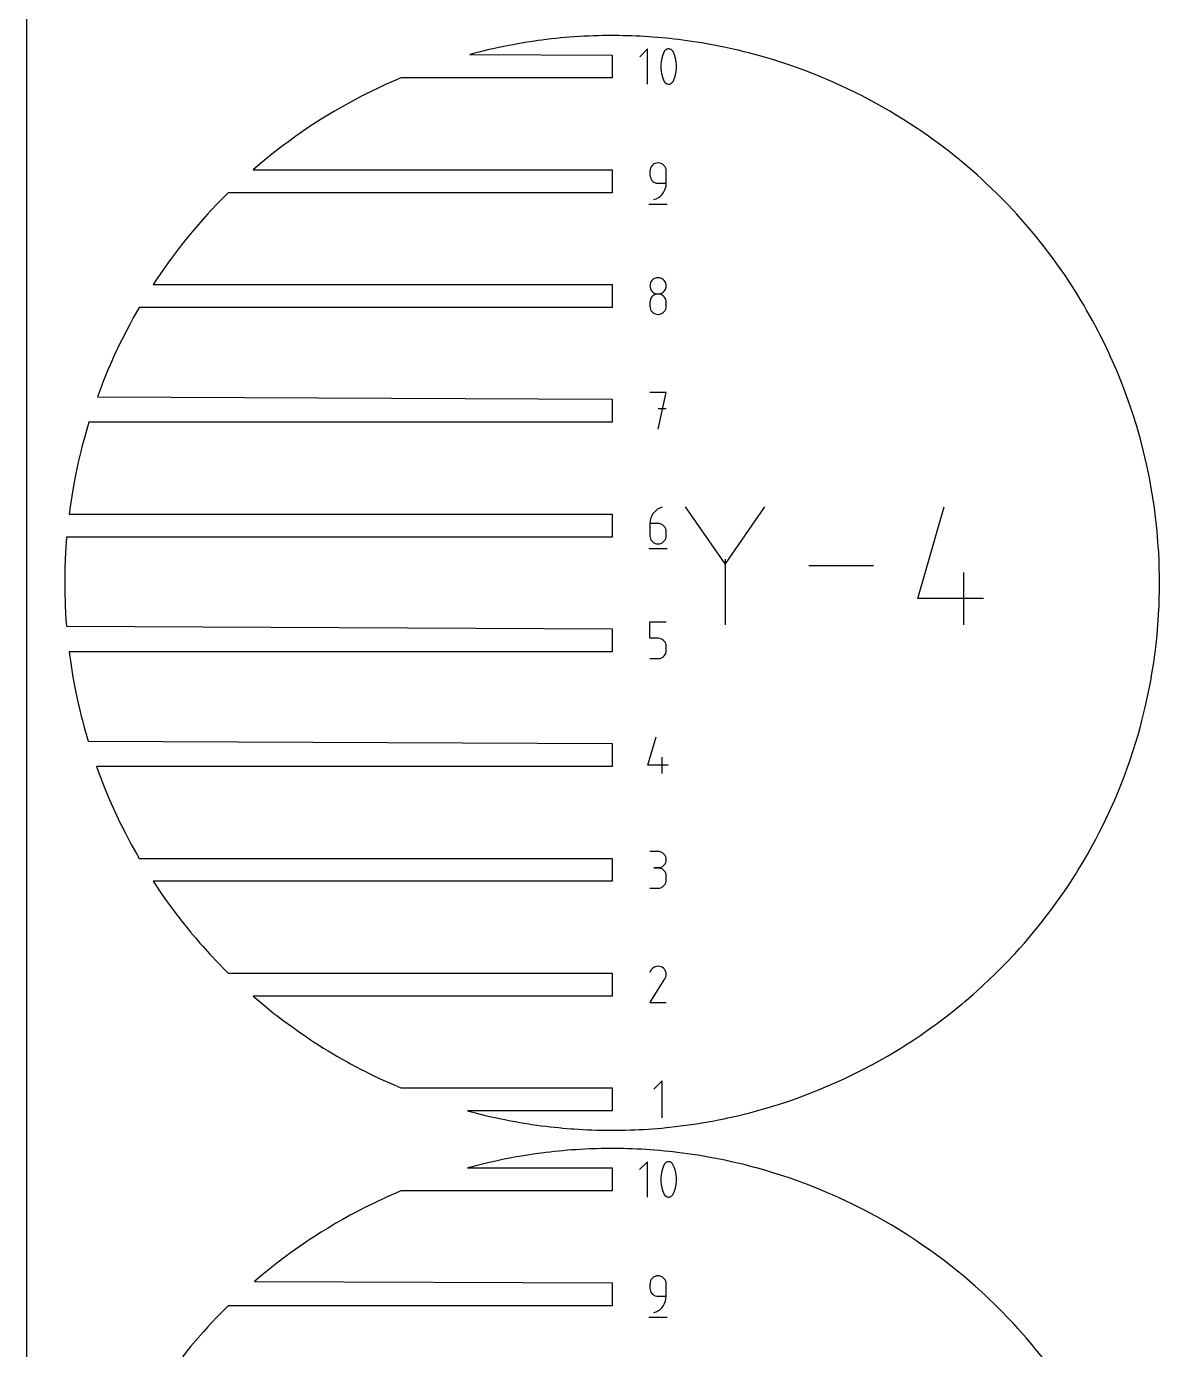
# Model space of a CAD drawing. Extents: x 0 to 1000, y 0 to 1000.
# Drawn here: x 0 to 197.4, y 558.5 to 789.1 of the extents above; entities that cross this region are included whole.
import ezdxf

# ---------------------------------------------------------------- set-up
doc = ezdxf.new("R2010")
doc.units = 0

msp = doc.modelspace()

# ---------------------------------------------------------------- linework, layer by layer
at = {"layer": 'annotation', "color": 1}
for p, q in [((108.22726, 785.213756), (106.858489, 783.844599)), ((108.22726, 779.056796), (108.22726, 785.213756)), ((110.890414, 784.171209), (110.713403, 783.600097)), ((111.12643, 784.726224), (110.890414, 784.171209)), ((111.205909, 784.858393), (111.12643, 784.726224)), ((111.12643, 784.726224), (111.12643, 784.726224)), ((111.30496, 784.971025), (111.205909, 784.858393)), ((111.420305, 785.063029), (111.30496, 784.971025)), ((111.548663, 785.133315), (111.420305, 785.063029)), ((111.686755, 785.180794), (111.548663, 785.133315)), ((111.831301, 785.204375), (111.686755, 785.180794)), ((111.979021, 785.202968), (111.831301, 785.204375)), ((112.126637, 785.175483), (111.979021, 785.202968)), ((112.270869, 785.120831), (112.126637, 785.175483)), ((112.326083, 785.091817), (112.270869, 785.120831)), ((112.270869, 785.120831), (112.270869, 785.120831)), ((112.379066, 785.05849), (112.326083, 785.091817)), ((112.429561, 785.021114), (112.379066, 785.05849)), ((112.477311, 784.979953), (112.429561, 785.021114)), ((112.522057, 784.935272), (112.477311, 784.979953)), ((112.563543, 784.887333), (112.522057, 784.935272)), ((112.60151, 784.8364), (112.563543, 784.887333)), ((112.635703, 784.782738), (112.60151, 784.8364)), ((112.665863, 784.72661), (112.635703, 784.782738)), ((112.903022, 784.170451), (112.665863, 784.72661)), ((112.665863, 784.72661), (112.665863, 784.72661)), ((113.080891, 783.598481), (112.903022, 784.170451)), ((110.595395, 783.017444), (110.536392, 782.427803)), ((110.536392, 782.427803), (110.536392, 781.835727)), ((110.536392, 781.835727), (110.595395, 781.245771)), ((110.713403, 783.600097), (110.595395, 783.017444)), ((113.199471, 783.015256), (113.080891, 783.598481)), ((113.258761, 782.425329), (113.199471, 783.015256)), ((113.199471, 781.243583), (113.258761, 781.833253)), ((113.258761, 781.833253), (113.258761, 782.425329)), ((110.595395, 781.245771), (110.713403, 780.662489)), ((110.713403, 780.662489), (110.890414, 780.090434)), ((110.890414, 780.090434), (111.12643, 779.534161)), ((111.12643, 779.534161), (111.12643, 779.534161)), ((111.12643, 779.534161), (111.15648, 779.478144)), ((111.15648, 779.478144), (111.19042, 779.424749)), ((111.19042, 779.424749), (111.228106, 779.374138)), ((111.228106, 779.374138), (111.269396, 779.326473)), ((112.487326, 779.290881), (112.586376, 779.403048)), ((112.586376, 779.403048), (112.665863, 779.534547)), ((112.665863, 779.534547), (112.903022, 780.089676)), ((112.665863, 779.534547), (112.665863, 779.534547)), ((112.903022, 780.089676), (113.080891, 780.660873)), ((113.080891, 780.660873), (113.199471, 781.243583)), ((111.269396, 779.326473), (111.314147, 779.281916)), ((111.314147, 779.281916), (111.362216, 779.240629)), ((111.362216, 779.240629), (111.41346, 779.202774)), ((111.41346, 779.202774), (111.467735, 779.168513)), ((111.467735, 779.168513), (111.524898, 779.138009)), ((111.524898, 779.138009), (111.524898, 779.138009)), ((111.524898, 779.138009), (111.667994, 779.084516)), ((111.667994, 779.084516), (111.81475, 779.05794)), ((111.81475, 779.05794), (111.96185, 779.057196)), ((111.96185, 779.057196), (112.105975, 779.081203)), ((112.105975, 779.081203), (112.243808, 779.128875)), ((112.243808, 779.128875), (112.372031, 779.199129)), ((112.372031, 779.199129), (112.487326, 779.290881)), ((108.659174, 764.167747), (108.636228, 763.912072)), ((108.636228, 763.912072), (108.636228, 763.200471)), ((108.636228, 763.200471), (108.636228, 763.200471)), ((108.636228, 763.200471), (108.659174, 762.94481)), ((108.72531, 764.408447), (108.659174, 764.167747)), ((108.830588, 764.63014), (108.72531, 764.408447)), ((108.970957, 764.828793), (108.830588, 764.63014)), ((109.142367, 765.000371), (108.970957, 764.828793)), ((109.340769, 765.140842), (109.142367, 765.000371)), ((109.562112, 765.246172), (109.340769, 765.140842)), ((109.802348, 765.312328), (109.562112, 765.246172)), ((110.057425, 765.335276), (109.802348, 765.312328)), ((110.31303, 765.312328), (110.057425, 765.335276)), ((110.057425, 765.335276), (110.057425, 765.335276)), ((110.553546, 765.246172), (110.31303, 765.312328)), ((110.774972, 765.140842), (110.553546, 765.246172)), ((110.973308, 765.000371), (110.774972, 765.140842)), ((111.144553, 764.828793), (110.973308, 765.000371)), ((111.284707, 764.63014), (111.144553, 764.828793)), ((111.38977, 764.408447), (111.284707, 764.63014)), ((111.455742, 764.167747), (111.38977, 764.408447)), ((111.478621, 763.912072), (111.455742, 764.167747)), ((111.478621, 761.777669), (111.478621, 763.912072)), ((111.478621, 763.912072), (111.478621, 763.912072)), ((108.659174, 762.94481), (108.72531, 762.704147)), ((108.72531, 762.704147), (108.830588, 762.482507)), ((108.830588, 762.482507), (108.970957, 762.283918)), ((108.970957, 762.283918), (109.142367, 762.112406)), ((109.142367, 762.112406), (109.340769, 761.971999)), ((109.340769, 761.971999), (109.562112, 761.866722)), ((109.562112, 761.866722), (109.802348, 761.800603)), ((109.802348, 761.800603), (110.057425, 761.777669)), ((110.057425, 761.777669), (111.478621, 761.777669)), ((111.206993, 760.538613), (111.355328, 760.931403)), ((111.355328, 760.931403), (111.447155, 761.34616)), ((111.447155, 761.34616), (111.478621, 761.777669)), ((109.346224, 758.935276), (109.752645, 759.086728)), ((109.346224, 758.935276), (109.346224, 758.935276)), ((109.752645, 759.086728), (110.125688, 759.291443)), ((110.125688, 759.291443), (110.461499, 759.544205)), ((110.461499, 759.544205), (110.756224, 759.839798)), ((110.756224, 759.839798), (111.006007, 760.173006)), ((111.006007, 760.173006), (111.206993, 760.538613)), ((108.458629, 758.135276), (111.658629, 758.135276)), ((108.970297, 744.821654), (108.829971, 744.623503)), ((109.141674, 744.992897), (108.970297, 744.821654)), ((109.340063, 745.133164), (109.141674, 744.992897)), ((109.561423, 745.238389), (109.340063, 745.133164)), ((109.801714, 745.304506), (109.561423, 745.238389)), ((110.056897, 745.327449), (109.801714, 745.304506)), ((110.31208, 745.304506), (110.056897, 745.327449)), ((110.056897, 745.327449), (110.056897, 745.327449)), ((110.552371, 745.238389), (110.31208, 745.304506)), ((110.773731, 745.133164), (110.552371, 745.238389)), ((110.97212, 744.992897), (110.773731, 745.133164)), ((111.143497, 744.821654), (110.97212, 744.992897)), ((111.283823, 744.623503), (111.143497, 744.821654)), ((108.658633, 744.162739), (108.6357, 743.908259)), ((108.6357, 743.908259), (108.6357, 743.908259)), ((108.6357, 743.908259), (108.658646, 743.652585)), ((108.724736, 744.402509), (108.658633, 744.162739)), ((108.658646, 743.652585), (108.724782, 743.411885)), ((108.829971, 744.623503), (108.724736, 744.402509)), ((108.724782, 743.411885), (108.83006, 743.190192)), ((108.83006, 743.190192), (108.970429, 742.991539)), ((108.970429, 742.991539), (109.141839, 742.819961)), ((109.141839, 742.819961), (109.340241, 742.67949)), ((109.340241, 742.67949), (109.561585, 742.57416)), ((109.801714, 742.462108), (109.561423, 742.395957)), ((109.561585, 742.57416), (109.80182, 742.508004)), ((110.056897, 742.485056), (109.801714, 742.462108)), ((109.80182, 742.508004), (110.056897, 742.485056)), ((110.056897, 742.485056), (110.311974, 742.508004)), ((110.31208, 742.462122), (110.056897, 742.485056)), ((110.056897, 742.485056), (110.056897, 742.485056)), ((110.056897, 742.485056), (110.056897, 742.485056)), ((110.311974, 742.508004), (110.552209, 742.57416)), ((110.552371, 742.396003), (110.31208, 742.462122)), ((110.552209, 742.57416), (110.773553, 742.67949)), ((110.773553, 742.67949), (110.971954, 742.819961)), ((110.971954, 742.819961), (111.143365, 742.991539)), ((111.143365, 742.991539), (111.283734, 743.190192)), ((111.283734, 743.190192), (111.389011, 743.411885)), ((111.389058, 744.402509), (111.283823, 744.623503)), ((111.389011, 743.411885), (111.455148, 743.652585)), ((111.455161, 744.162739), (111.389058, 744.402509)), ((111.455148, 743.652585), (111.478093, 743.908259)), ((111.478093, 743.908259), (111.455161, 744.162739)), ((111.478093, 743.908259), (111.478093, 743.908259)), ((108.658633, 741.317809), (108.6357, 741.062254)), ((108.6357, 741.062254), (108.6357, 740.354265)), ((108.6357, 740.354265), (108.6357, 740.354265)), ((108.6357, 740.354265), (108.658646, 740.098728)), ((108.724736, 741.558417), (108.658633, 741.317809)), ((108.829971, 741.78004), (108.724736, 741.558417)), ((108.970297, 741.978642), (108.829971, 741.78004)), ((109.141674, 742.150187), (108.970297, 741.978642)), ((109.340063, 742.290637), (109.141674, 742.150187)), ((109.561423, 742.395957), (109.340063, 742.290637)), ((110.773731, 742.290726), (110.552371, 742.396003)), ((110.97212, 742.150319), (110.773731, 742.290726)), ((111.143497, 741.978807), (110.97212, 742.150319)), ((111.283823, 741.780218), (111.143497, 741.978807)), ((111.389058, 741.558578), (111.283823, 741.780218)), ((111.455161, 741.317915), (111.389058, 741.558578)), ((111.455148, 740.098728), (111.478093, 740.354265)), ((111.478093, 741.062254), (111.455161, 741.317915)), ((111.478093, 740.354265), (111.478093, 741.062254)), ((111.478093, 741.062254), (111.478093, 741.062254)), ((108.658646, 740.098728), (108.724782, 739.858396)), ((108.724782, 739.858396), (108.83006, 739.637237)), ((108.83006, 739.637237), (108.970429, 739.439218)), ((108.970429, 739.439218), (109.141839, 739.268306)), ((109.141839, 739.268306), (109.340241, 739.128468)), ((109.340241, 739.128468), (109.561585, 739.023672)), ((109.561585, 739.023672), (109.80182, 738.957886)), ((109.80182, 738.957886), (110.056897, 738.935075)), ((110.056897, 738.935075), (110.311974, 738.957886)), ((110.056897, 738.935075), (110.056897, 738.935075)), ((110.311974, 738.957886), (110.552209, 739.023672)), ((110.552209, 739.023672), (110.773553, 739.128468)), ((110.773553, 739.128468), (110.971954, 739.268306)), ((110.971954, 739.268306), (111.143365, 739.439218)), ((111.143365, 739.439218), (111.283734, 739.637237)), ((111.283734, 739.637237), (111.389011, 739.858396)), ((111.389011, 739.858396), (111.455148, 740.098728)), ((111.484402, 725.335275), (108.638397, 725.335275)), ((110.061601, 718.935275), (111.484402, 725.335275)), ((111.484402, 722.485257), (110.061601, 722.485257)), ((108.758013, 703.333479), (108.666163, 702.917846)), ((108.90641, 703.727003), (108.758013, 703.333479)), ((109.107519, 704.093265), (108.90641, 703.727003)), ((109.357503, 704.427111), (109.107519, 704.093265)), ((109.652529, 704.723388), (109.357503, 704.427111)), ((109.98876, 704.976943), (109.652529, 704.723388)), ((110.362361, 705.182623), (109.98876, 704.976943)), ((110.769498, 705.335275), (110.362361, 705.182623)), ((110.769498, 705.335275), (110.769498, 705.335275)), ((121.728712, 695.477083), (114.855237, 705.417066)), ((128.600894, 705.417066), (121.728712, 695.477083)), ((155.323321, 689.391235), (159.892715, 705.41642)), ((108.666163, 702.917846), (108.634693, 702.485256)), ((108.634693, 702.485256), (108.634693, 700.358077)), ((110.05589, 702.485256), (108.634693, 702.485256)), ((110.311496, 702.462446), (110.05589, 702.485256)), ((110.552012, 702.396659), (110.311496, 702.462446)), ((110.773438, 702.291863), (110.552012, 702.396659)), ((110.971773, 702.152025), (110.773438, 702.291863)), ((111.143019, 701.981113), (110.971773, 702.152025)), ((111.283173, 701.783094), (111.143019, 701.981113)), ((111.388236, 701.561935), (111.283173, 701.783094)), ((111.454207, 701.321604), (111.388236, 701.561935)), ((111.477087, 701.066067), (111.454207, 701.321604)), ((111.477087, 700.358077), (111.477087, 701.066067)), ((111.477087, 701.066067), (111.477087, 701.066067)), ((108.634693, 700.358077), (108.634693, 700.358077)), ((108.634693, 700.358077), (108.657639, 700.102417)), ((108.657639, 700.102417), (108.723775, 699.861753)), ((108.723775, 699.861753), (108.829053, 699.640113)), ((108.829053, 699.640113), (108.969422, 699.441524)), ((108.969422, 699.441524), (109.140832, 699.270013)), ((109.140832, 699.270013), (109.339234, 699.129605)), ((109.339234, 699.129605), (109.560578, 699.024329)), ((109.560578, 699.024329), (109.800813, 698.95821)), ((109.800813, 698.95821), (110.05589, 698.935275)), ((110.05589, 698.935275), (110.311496, 698.95821)), ((110.05589, 698.935275), (110.05589, 698.935275)), ((110.311496, 698.95821), (110.552012, 699.024329)), ((110.552012, 699.024329), (110.773438, 699.129605)), ((110.773438, 699.129605), (110.971773, 699.270013)), ((110.971773, 699.270013), (111.143019, 699.441524)), ((111.143019, 699.441524), (111.283173, 699.640113)), ((111.283173, 699.640113), (111.388236, 699.861753)), ((111.388236, 699.861753), (111.454207, 700.102417)), ((111.454207, 700.102417), (111.477087, 700.358077)), ((108.456693, 698.135275), (111.656693, 698.135275)), ((121.728712, 696.276986), (121.728712, 684.809564)), ((147.597931, 695.113315), (136.330808, 695.113315)), ((163.335268, 684.81021), (163.335268, 693.961921)), ((166.764898, 689.391235), (155.323321, 689.391235)), ((108.634714, 682.485256), (108.634714, 685.335275)), ((108.634714, 685.335275), (111.477107, 685.335275)), ((110.055911, 682.485256), (108.634714, 682.485256)), ((110.311093, 682.462446), (110.055911, 682.485256)), ((110.551385, 682.396659), (110.311093, 682.462446)), ((110.772745, 682.291863), (110.551385, 682.396659)), ((110.971133, 682.152025), (110.772745, 682.291863)), ((111.142511, 681.981113), (110.971133, 682.152025)), ((111.282837, 681.783094), (111.142511, 681.981113)), ((111.388072, 681.561935), (111.282837, 681.783094)), ((111.454175, 681.321603), (111.388072, 681.561935)), ((111.454162, 680.102416), (111.477107, 680.358077)), ((111.477107, 681.066067), (111.454175, 681.321603)), ((111.477107, 680.358077), (111.477107, 681.066067)), ((111.477107, 681.066067), (111.477107, 681.066067)), ((108.634714, 678.935275), (110.055911, 678.935275)), ((110.055911, 678.935275), (110.310988, 678.95821)), ((110.055911, 678.935275), (110.055911, 678.935275)), ((110.310988, 678.95821), (110.551223, 679.024329)), ((110.551223, 679.024329), (110.772566, 679.129605)), ((110.772566, 679.129605), (110.970968, 679.270013)), ((110.970968, 679.270013), (111.142379, 679.441524)), ((111.142379, 679.441524), (111.282748, 679.640113)), ((111.282748, 679.640113), (111.388025, 679.861753)), ((111.388025, 679.861753), (111.454162, 680.102416)), ((108.282928, 660.358077), (109.702118, 665.335275)), ((110.771326, 658.935275), (110.771326, 661.777668)), ((111.836521, 660.358077), (108.282928, 660.358077)), ((110.056892, 645.32785), (108.635695, 645.32785)), ((110.312497, 645.304907), (110.056892, 645.32785)), ((110.553013, 645.23879), (110.312497, 645.304907)), ((110.774439, 645.133564), (110.553013, 645.23879)), ((110.972775, 644.993297), (110.774439, 645.133564)), ((111.14402, 644.822055), (110.972775, 644.993297)), ((111.284174, 644.623904), (111.14402, 644.822055)), ((111.389237, 644.40291), (111.284174, 644.623904)), ((111.284174, 643.190592), (111.389237, 643.412285)), ((111.455209, 644.16314), (111.389237, 644.40291)), ((111.389237, 643.412285), (111.455209, 643.652986)), ((111.478088, 643.90866), (111.455209, 644.16314)), ((111.455209, 643.652986), (111.478088, 643.90866)), ((111.478088, 643.90866), (111.478088, 643.90866)), ((110.056892, 642.485457), (109.34529, 642.485457)), ((109.34529, 642.485457), (110.056892, 642.485457)), ((110.056892, 642.485457), (110.312497, 642.508405)), ((110.312497, 642.462514), (110.056892, 642.485457)), ((110.056892, 642.485457), (110.056892, 642.485457)), ((110.312497, 642.508405), (110.553013, 642.574561)), ((110.553013, 642.396397), (110.312497, 642.462514)), ((110.553013, 642.574561), (110.774439, 642.679891)), ((110.774439, 642.291171), (110.553013, 642.396397)), ((110.774439, 642.679891), (110.972775, 642.820362)), ((110.972775, 642.150904), (110.774439, 642.291171)), ((110.972775, 642.820362), (111.14402, 642.99194)), ((111.14402, 641.979662), (110.972775, 642.150904)), ((111.14402, 642.99194), (111.284174, 643.190592)), ((111.284174, 641.781511), (111.14402, 641.979662)), ((111.389237, 641.560517), (111.284174, 641.781511)), ((111.455209, 641.320747), (111.389237, 641.560517)), ((111.478088, 641.066267), (111.455209, 641.320747)), ((111.478088, 640.354665), (111.478088, 641.066267)), ((111.478088, 641.066267), (111.478088, 641.066267)), ((108.635695, 638.935476), (110.056892, 638.935476)), ((110.056892, 638.935476), (110.312497, 638.958405)), ((110.056892, 638.935476), (110.056892, 638.935476)), ((110.312497, 638.958405), (110.553013, 639.024489)), ((110.553013, 639.024489), (110.774439, 639.129672)), ((110.774439, 639.129672), (110.972775, 639.269896)), ((110.972775, 639.269896), (111.14402, 639.441105)), ((111.14402, 639.441105), (111.284174, 639.639243)), ((111.284174, 639.639243), (111.389237, 639.860254)), ((111.389237, 639.860254), (111.455209, 640.10008)), ((111.455209, 640.10008), (111.478088, 640.354665)), ((109.153082, 625.008952), (108.975388, 624.833637)), ((109.354959, 625.148162), (109.153082, 625.008952)), ((109.575616, 625.249862), (109.354959, 625.148162)), ((109.809648, 625.312649), (109.575616, 625.249862)), ((110.051651, 625.335119), (109.809648, 625.312649)), ((110.296221, 625.315867), (110.051651, 625.335119)), ((110.537953, 625.253491), (110.296221, 625.315867)), ((110.771444, 625.146586), (110.537953, 625.253491)), ((110.980276, 624.998295), (110.771444, 625.146586)), ((110.771444, 625.146586), (110.771444, 625.146586)), ((111.154882, 624.820347), (110.980276, 624.998295)), ((108.636639, 618.935223), (111.263103, 623.163493)), ((108.827282, 624.623621), (108.640652, 624.265613)), ((108.975388, 624.833637), (108.827282, 624.623621)), ((111.29371, 624.618195), (111.154882, 624.820347)), ((111.263103, 623.163493), (111.266243, 623.167378)), ((111.263103, 623.163493), (111.263103, 623.163493)), ((111.266243, 623.167378), (111.269254, 623.171297)), ((111.269254, 623.171297), (111.272156, 623.175281)), ((111.272156, 623.175281), (111.274969, 623.179364)), ((111.274969, 623.179364), (111.277712, 623.18358)), ((111.277712, 623.18358), (111.280406, 623.187961)), ((111.280406, 623.187961), (111.28307, 623.19254)), ((111.28307, 623.19254), (111.285724, 623.19735)), ((111.285724, 623.19735), (111.288388, 623.202424)), ((111.288388, 623.202424), (111.396835, 623.435267)), ((111.288388, 623.202424), (111.288388, 623.202424)), ((111.395207, 624.397294), (111.29371, 624.618195)), ((111.457821, 624.163097), (111.395207, 624.397294)), ((111.396835, 623.435267), (111.460187, 623.67663)), ((111.479998, 623.921057), (111.457821, 624.163097)), ((111.460187, 623.67663), (111.479998, 623.921057)), ((111.479032, 618.935223), (108.636639, 618.935223)), ((110.769885, 605.335275), (109.347083, 603.912071)), ((110.769885, 598.935275), (110.769885, 605.335275)), ((108.223282, 591.259598), (106.854511, 589.890441)), ((108.223282, 585.102638), (108.223282, 591.259598)), ((111.122452, 590.772066), (110.886436, 590.217051)), ((111.201931, 590.904235), (111.122452, 590.772066)), ((111.122452, 590.772066), (111.122452, 590.772066)), ((111.300982, 591.016867), (111.201931, 590.904235)), ((111.416327, 591.108871), (111.300982, 591.016867)), ((111.544685, 591.179157), (111.416327, 591.108871)), ((111.682776, 591.226636), (111.544685, 591.179157)), ((111.827323, 591.250217), (111.682776, 591.226636)), ((111.975043, 591.24881), (111.827323, 591.250217)), ((112.122659, 591.221326), (111.975043, 591.24881)), ((112.266891, 591.166673), (112.122659, 591.221326)), ((112.322105, 591.137659), (112.266891, 591.166673)), ((112.266891, 591.166673), (112.266891, 591.166673)), ((112.375088, 591.104332), (112.322105, 591.137659)), ((112.425583, 591.066956), (112.375088, 591.104332)), ((112.473333, 591.025796), (112.425583, 591.066956)), ((112.518079, 590.981114), (112.473333, 591.025796)), ((112.559565, 590.933175), (112.518079, 590.981114)), ((112.597532, 590.882243), (112.559565, 590.933175)), ((112.631725, 590.82858), (112.597532, 590.882243)), ((112.661885, 590.772452), (112.631725, 590.82858)), ((112.899044, 590.216293), (112.661885, 590.772452)), ((112.661885, 590.772452), (112.661885, 590.772452)), ((110.591417, 589.063286), (110.532414, 588.473645)), ((110.532414, 588.473645), (110.532414, 587.88157)), ((110.709425, 589.64594), (110.591417, 589.063286)), ((110.886436, 590.217051), (110.709425, 589.64594)), ((113.076913, 589.644324), (112.899044, 590.216293)), ((113.195493, 589.061098), (113.076913, 589.644324)), ((113.254783, 588.471171), (113.195493, 589.061098)), ((113.254783, 587.879096), (113.254783, 588.471171)), ((110.532414, 587.88157), (110.591417, 587.291614)), ((110.591417, 587.291614), (110.709425, 586.708331)), ((110.709425, 586.708331), (110.886436, 586.136276)), ((110.886436, 586.136276), (111.122452, 585.580003)), ((112.661885, 585.580389), (112.899044, 586.135518)), ((112.899044, 586.135518), (113.076913, 586.706715)), ((113.076913, 586.706715), (113.195493, 587.289426)), ((113.195493, 587.289426), (113.254783, 587.879096)), ((111.122452, 585.580003), (111.122452, 585.580003)), ((111.122452, 585.580003), (111.152502, 585.523986)), ((111.152502, 585.523986), (111.186442, 585.470591)), ((111.186442, 585.470591), (111.224128, 585.41998)), ((111.224128, 585.41998), (111.265418, 585.372315)), ((111.265418, 585.372315), (111.310169, 585.327758)), ((111.310169, 585.327758), (111.358238, 585.286471)), ((111.358238, 585.286471), (111.409481, 585.248616)), ((111.409481, 585.248616), (111.463757, 585.214355)), ((111.463757, 585.214355), (111.52092, 585.183851)), ((111.52092, 585.183851), (111.52092, 585.183851)), ((111.52092, 585.183851), (111.664016, 585.130358)), ((111.664016, 585.130358), (111.810772, 585.103782)), ((111.810772, 585.103782), (111.957872, 585.103039)), ((111.957872, 585.103039), (112.101997, 585.127045)), ((112.101997, 585.127045), (112.23983, 585.174717)), ((112.23983, 585.174717), (112.368053, 585.244971)), ((112.368053, 585.244971), (112.483348, 585.336723)), ((112.483348, 585.336723), (112.582398, 585.448891)), ((112.582398, 585.448891), (112.661885, 585.580389)), ((112.661885, 585.580389), (112.661885, 585.580389)), ((108.656077, 570.213589), (108.633132, 569.957915)), ((108.633132, 569.957915), (108.633132, 569.246313)), ((108.722214, 570.454289), (108.656077, 570.213589)), ((108.827491, 570.675983), (108.722214, 570.454289)), ((108.96786, 570.874635), (108.827491, 570.675983)), ((109.139271, 571.046213), (108.96786, 570.874635)), ((109.337673, 571.186684), (109.139271, 571.046213)), ((109.559016, 571.292014), (109.337673, 571.186684)), ((109.799251, 571.35817), (109.559016, 571.292014)), ((110.054328, 571.381118), (109.799251, 571.35817)), ((110.309934, 571.35817), (110.054328, 571.381118)), ((110.054328, 571.381118), (110.054328, 571.381118)), ((110.55045, 571.292014), (110.309934, 571.35817)), ((110.771876, 571.186684), (110.55045, 571.292014)), ((110.970212, 571.046213), (110.771876, 571.186684)), ((111.141457, 570.874635), (110.970212, 571.046213)), ((111.281611, 570.675983), (111.141457, 570.874635)), ((111.386674, 570.454289), (111.281611, 570.675983)), ((111.452645, 570.213589), (111.386674, 570.454289)), ((111.475525, 569.957915), (111.452645, 570.213589)), ((111.475525, 567.823511), (111.475525, 569.957915)), ((111.475525, 569.957915), (111.475525, 569.957915)), ((108.633132, 569.246313), (108.633132, 569.246313)), ((108.633132, 569.246313), (108.656077, 568.990652)), ((108.656077, 568.990652), (108.722214, 568.749989)), ((108.722214, 568.749989), (108.827491, 568.528349)), ((108.827491, 568.528349), (108.96786, 568.32976)), ((108.96786, 568.32976), (109.139271, 568.158248)), ((109.139271, 568.158248), (109.337673, 568.017841)), ((109.337673, 568.017841), (109.559016, 567.912564)), ((109.559016, 567.912564), (109.799251, 567.846445)), ((109.799251, 567.846445), (110.054328, 567.823511)), ((110.054328, 567.823511), (111.475525, 567.823511)), ((111.352231, 566.977245), (111.444059, 567.392003)), ((111.444059, 567.392003), (111.475525, 567.823511)), ((109.343128, 564.981118), (109.749548, 565.13257)), ((109.343128, 564.981118), (109.343128, 564.981118)), ((109.749548, 565.13257), (110.122592, 565.337285)), ((110.122592, 565.337285), (110.458403, 565.590047)), ((110.458403, 565.590047), (110.753128, 565.88564)), ((110.753128, 565.88564), (111.002911, 566.218848)), ((111.002911, 566.218848), (111.203897, 566.584455)), ((111.203897, 566.584455), (111.352231, 566.977245)), ((108.455532, 564.181118), (111.655532, 564.181118))]:
    msp.add_line(p, q, dxfattribs=at)
at = {"layer": 'boundary', "color": 5}
for p, q in [((87.17935, 786.358806), (86.262205, 786.205741)), ((88.151923, 786.506932), (87.17935, 786.358806)), ((89.174988, 786.648126), (88.151923, 786.506932)), ((89.807042, 786.73164), (89.174988, 786.648126)), ((90.647232, 786.836257), (89.807042, 786.73164)), ((91.472069, 786.932623), (90.647232, 786.836257)), ((92.282912, 787.021064), (91.472069, 786.932623)), ((93.081044, 787.101876), (92.282912, 787.021064)), ((93.867679, 787.175328), (93.081044, 787.101876)), ((94.671908, 787.241395), (93.867679, 787.175328)), ((95.49604, 787.299552), (94.671908, 787.241395)), ((96.311731, 787.350622), (95.49604, 787.299552)), ((97.15118, 787.39639), (96.311731, 787.350622)), ((97.980599, 787.434718), (97.15118, 787.39639)), ((98.800021, 787.465763), (97.980599, 787.434718)), ((99.608068, 787.489673), (98.800021, 787.465763)), ((100.399749, 787.506597), (99.608068, 787.489673)), ((101.185152, 787.516905), (100.399749, 787.506597)), ((101.821362, 787.521169), (101.185152, 787.516905)), ((102.386674, 787.520305), (101.821362, 787.521169)), ((103.184562, 787.514282), (102.386674, 787.520305)), ((103.97691, 787.501759), (103.184562, 787.514282)), ((104.755533, 787.483182), (103.97691, 787.501759)), ((105.505624, 787.459396), (104.755533, 787.483182)), ((106.235893, 787.430679), (105.505624, 787.459396)), ((106.965756, 787.396606), (106.235893, 787.430679)), ((107.696122, 787.357194), (106.965756, 787.396606)), ((108.427884, 787.312446), (107.696122, 787.357194)), ((109.16194, 787.262351), (108.427884, 787.312446)), ((109.905617, 787.205758), (109.16194, 787.262351)), ((110.709622, 787.133434), (109.905617, 787.205758)), ((111.525263, 787.053437), (110.709622, 787.133434)), ((112.104802, 786.991922), (111.525263, 787.053437)), ((112.850978, 786.908745), (112.104802, 786.991922)), ((113.603991, 786.819564), (112.850978, 786.908745)), ((114.36479, 786.724263), (113.603991, 786.819564)), ((115.134343, 786.622702), (114.36479, 786.724263)), ((115.913659, 786.514722), (115.134343, 786.622702)), ((116.741515, 786.39116), (115.913659, 786.514722)), ((117.679639, 786.23613), (116.741515, 786.39116)), ((77.870655, 784.40431), (77.241567, 784.234908)), ((77.241567, 784.234908), (102.059068, 784.135276)), ((79.048934, 784.712115), (77.870655, 784.40431)), ((80.625568, 785.08115), (79.048934, 784.712115)), ((81.276255, 785.229843), (80.625568, 785.08115)), ((82.334708, 785.463401), (81.276255, 785.229843)), ((83.469865, 785.696625), (82.334708, 785.463401)), ((84.728472, 785.933111), (83.469865, 785.696625)), ((85.321337, 786.041318), (84.728472, 785.933111)), ((86.262205, 786.205741), (85.321337, 786.041318)), ((102.059068, 784.135276), (102.059068, 780.135276)), ((118.266555, 786.13443), (117.679639, 786.23613)), ((119.058015, 785.993891), (118.266555, 786.13443)), ((119.860652, 785.846428), (119.058015, 785.993891)), ((120.677895, 785.691383), (119.860652, 785.846428)), ((121.593645, 785.504899), (120.677895, 785.691383)), ((122.64574, 785.274288), (121.593645, 785.504899)), ((123.168277, 785.155634), (122.64574, 785.274288)), ((124.028646, 784.957981), (123.168277, 785.155634)), ((125.073303, 784.71105), (124.028646, 784.957981)), ((126.028621, 784.462845), (125.073303, 784.71105)), ((126.677023, 784.289191), (126.028621, 784.462845)), ((127.591064, 784.041669), (126.677023, 784.289191)), ((128.583272, 783.767582), (127.591064, 784.041669)), ((129.82953, 783.390344), (128.583272, 783.767582)), ((130.411763, 783.209428), (129.82953, 783.390344)), ((131.210787, 782.961148), (130.411763, 783.209428)), ((131.80985, 782.770301), (131.210787, 782.961148)), ((132.658678, 782.482216), (131.80985, 782.770301)), ((133.374007, 782.233602), (132.658678, 782.482216)), ((134.179986, 781.953483), (133.374007, 782.233602)), ((134.83731, 781.719796), (134.179986, 781.953483)), ((135.782356, 781.36272), (134.83731, 781.719796)), ((63.670474, 779.461564), (62.585914, 778.970514)), ((64.51075, 779.820941), (63.670474, 779.461564)), ((65.260082, 780.135276), (64.51075, 779.820941)), ((102.059068, 780.135276), (65.260082, 780.135276)), ((136.481582, 781.092767), (135.782356, 781.36272)), ((137.709914, 780.616653), (136.481582, 781.092767)), ((138.636002, 780.229604), (137.709914, 780.616653)), ((139.266323, 779.966168), (138.636002, 780.229604)), ((139.738657, 779.764864), (139.266323, 779.966168)), ((140.45031, 779.461565), (139.738657, 779.764864)), ((141.16922, 779.137208), (140.45031, 779.461565)), ((60.534241, 778.011178), (58.492175, 776.998221)), ((61.034816, 778.255176), (60.534241, 778.011178)), ((62.585914, 778.970514), (61.034816, 778.255176)), ((141.98478, 778.762341), (141.16922, 779.137208)), ((143.196308, 778.202641), (141.98478, 778.762341)), ((144.29543, 777.659156), (143.196308, 778.202641)), ((145.627588, 776.998222), (144.29543, 777.659156)), ((56.034869, 775.691416), (53.655939, 774.335551)), ((58.492175, 776.998221), (56.034869, 775.691416)), ((146.665173, 776.447525), (145.627588, 776.998222)), ((148.083409, 775.691415), (146.665173, 776.447525)), ((149.088447, 775.120045), (148.083409, 775.691415)), ((150.464168, 774.335551), (149.088447, 775.120045)), ((50.703964, 772.517703), (49.108295, 771.479784)), ((51.349018, 772.931385), (50.703964, 772.517703)), ((53.655939, 774.335551), (51.349018, 772.931385)), ((151.559555, 773.669726), (150.464168, 774.335551)), ((152.891672, 772.856288), (151.559555, 773.669726)), ((154.072699, 772.090037), (152.891672, 772.856288)), ((47.721965, 770.531612), (46.928483, 769.981577)), ((49.108295, 771.479784), (47.721965, 770.531612)), ((155.349399, 771.250497), (154.072699, 772.090037)), ((155.827151, 770.924577), (155.349399, 771.250497)), ((156.621973, 770.374972), (155.827151, 770.924577)), ((157.190888, 769.981578), (156.621973, 770.374972)), ((44.80899, 768.437649), (42.754361, 766.848914)), ((45.461619, 768.913051), (44.80899, 768.437649)), ((46.928483, 769.981577), (45.461619, 768.913051)), ((157.90285, 769.464235), (157.190888, 769.981578)), ((159.311995, 768.437649), (157.90285, 769.464235)), ((160.480151, 767.534608), (159.311995, 768.437649)), ((42.754361, 766.848914), (40.757572, 765.223943)), ((161.367149, 766.848914), (160.480151, 767.534608)), ((161.778719, 766.514833), (161.367149, 766.848914)), ((162.540414, 765.896553), (161.778719, 766.514833)), ((163.36845, 765.216292), (162.540414, 765.896553)), ((40.757572, 765.223943), (39.498253, 764.135276)), ((39.498253, 764.135276), (102.058629, 764.135276)), ((102.058629, 764.135276), (102.058629, 760.135276)), ((164.36102, 764.360261), (163.36845, 765.216292)), ((165.658812, 763.226108), (164.36102, 764.360261)), ((166.412346, 762.543949), (165.658812, 763.226108)), ((167.199478, 761.823276), (166.412346, 762.543949)), ((168.223489, 760.839137), (167.199478, 761.823276)), ((34.047182, 759.008059), (33.314357, 758.266559)), ((35.164676, 760.135276), (34.047182, 759.008059)), ((102.058629, 760.135276), (35.164676, 760.135276)), ((169.029126, 760.064868), (168.223489, 760.839137)), ((169.502763, 759.586996), (169.029126, 760.064868)), ((170.81041, 758.266558), (169.502763, 759.586996)), ((31.591122, 756.429425), (29.929119, 754.554521)), ((32.135144, 757.013656), (31.591122, 756.429425)), ((33.314357, 758.266559), (32.135144, 757.013656)), ((172.027726, 756.963131), (170.81041, 758.266558)), ((172.526168, 756.429425), (172.027726, 756.963131)), ((173.271506, 755.591088), (172.526168, 756.429425)), ((29.929119, 754.554521), (28.888633, 753.320938)), ((174.510096, 754.1798), (173.271506, 755.591088)), ((175.807251, 752.642955), (174.510096, 754.1798)), ((28.316779, 752.642956), (27.029167, 751.037599)), ((28.888633, 753.320938), (28.316779, 752.642956)), ((176.927438, 751.236622), (175.807251, 752.642955)), ((26.65728, 750.562672), (25.262545, 748.714368)), ((27.029167, 751.037599), (26.65728, 750.562672)), ((177.35818, 750.695848), (176.927438, 751.236622)), ((178.107999, 749.705184), (177.35818, 750.695848)), ((178.857928, 748.714368), (178.107999, 749.705184)), ((24.652569, 747.862917), (23.819211, 746.699647)), ((25.262545, 748.714368), (24.652569, 747.862917)), ((179.274419, 748.13475), (178.857928, 748.714368)), ((180.424252, 746.525581), (179.274419, 748.13475)), ((22.785954, 745.178812), (22.428625, 744.652867)), ((23.819211, 746.699647), (22.785954, 745.178812)), ((180.917475, 745.801804), (180.424252, 746.525581)), ((181.693242, 744.652867), (180.917475, 745.801804)), ((22.428625, 744.652867), (22.095531, 744.135276)), ((22.095531, 744.135276), (102.0577, 744.135276)), ((102.0577, 744.135276), (102.057699, 740.135276)), ((182.629713, 743.188636), (181.693242, 744.652867)), ((183.022005, 742.575265), (182.629713, 743.188636)), ((183.695073, 741.462651), (183.022005, 742.575265)), ((19.632662, 740.135276), (18.596576, 738.315635)), ((102.057699, 740.135276), (19.632662, 740.135276)), ((184.296767, 740.468023), (183.695073, 741.462651)), ((184.738727, 739.694193), (184.296767, 740.468023)), ((18.596576, 738.315635), (17.993821, 737.191299)), ((185.763301, 737.874455), (184.738727, 739.694193)), ((186.771668, 735.993227), (185.763301, 737.874455)), ((17.404232, 736.091516), (16.594422, 734.482538)), ((17.993821, 737.191299), (17.404232, 736.091516)), ((187.060573, 735.42096), (186.771668, 735.993227)), ((16.27109, 733.840124), (15.301634, 731.783046)), ((16.594422, 734.482538), (16.27109, 733.840124)), ((187.85185, 733.840124), (187.060573, 735.42096)), ((188.661061, 732.113603), (187.85185, 733.840124)), ((15.301634, 731.783046), (14.626985, 730.265253)), ((188.919199, 731.562838), (188.661061, 732.113603)), ((189.551403, 730.117911), (188.919199, 731.562838)), ((14.188959, 729.261074), (13.245599, 726.936267)), ((14.626985, 730.265253), (14.188959, 729.261074)), ((189.926299, 729.261073), (189.551403, 730.117911)), ((190.404514, 728.086153), (189.926299, 729.261073)), ((13.054571, 726.42813), (12.363503, 724.589859)), ((13.245599, 726.936267), (13.054571, 726.42813)), ((190.872538, 726.936267), (190.404514, 728.086153)), ((191.218381, 726.019105), (190.872538, 726.936267)), ((12.363503, 724.589859), (102.062403, 724.135275)), ((102.062403, 724.135275), (102.062403, 720.135275)), ((191.757325, 724.589859), (191.218381, 726.019105)), ((191.991062, 723.917563), (191.757325, 724.589859)), ((192.720648, 721.782362), (191.991062, 723.917563)), ((193.405301, 719.614379), (192.720648, 721.782362)), ((10.87971, 720.135275), (10.388531, 718.466967)), ((102.062403, 720.135275), (10.87971, 720.135275)), ((194.109709, 717.160775), (193.405301, 719.614379)), ((10.090106, 717.435627), (9.67099, 715.83189)), ((10.388531, 718.466967), (10.090106, 717.435627)), ((194.667117, 715.017485), (194.109709, 717.160775)), ((9.458159, 715.017484), (9.035234, 713.207432)), ((9.67099, 715.83189), (9.458159, 715.017484)), ((195.232684, 712.585143), (194.667117, 715.017485)), ((8.889832, 712.585143), (8.479204, 710.594455)), ((9.035234, 713.207432), (8.889832, 712.585143)), ((195.734601, 710.1401), (195.232684, 712.585143)), ((8.479204, 710.594455), (8.000946, 707.993862)), ((8.000946, 707.993862), (7.598609, 705.406607)), ((196.06143, 708.307068), (195.734601, 710.1401)), ((196.172542, 707.683883), (196.06143, 708.307068)), ((196.433814, 705.959868), (196.172542, 707.683883)), ((196.546243, 705.21802), (196.433814, 705.959868)), ((7.598609, 705.406607), (7.4339, 704.135275)), ((7.4339, 704.135275), (102.056693, 704.135275)), ((102.056693, 704.135275), (102.056693, 700.135275)), ((196.750158, 703.58659), (196.546243, 705.21802)), ((196.855467, 702.744029), (196.750158, 703.58659)), ((197.013848, 701.129084), (196.855467, 702.744029)), ((197.108259, 700.166438), (197.013848, 701.129084)), ((7.002936, 700.135275), (6.817495, 697.492592)), ((102.056693, 700.135275), (7.002936, 700.135275)), ((197.221187, 698.55989), (197.108259, 700.166438)), ((6.817495, 697.492592), (6.705013, 694.814897)), ((197.296212, 697.492591), (197.221187, 698.55989)), ((197.362053, 695.930111), (197.296212, 697.492591)), ((6.705013, 694.814897), (6.6675, 692.135278)), ((197.409043, 694.814897), (197.362053, 695.930111)), ((197.430682, 693.273618), (197.409043, 694.814897)), ((6.6675, 692.135278), (6.676925, 690.792073)), ((197.446664, 692.135278), (197.430682, 693.273618)), ((197.441233, 691.364291), (197.446664, 692.135278)), ((6.676925, 690.792073), (6.749836, 688.165612)), ((197.394806, 689.269019), (197.437207, 690.792073)), ((197.437207, 690.792073), (197.441233, 691.364291)), ((6.749836, 688.165612), (6.889067, 685.625229)), ((197.281105, 686.656255), (197.364083, 688.165612)), ((197.364083, 688.165612), (197.394806, 689.269019)), ((6.889067, 685.625229), (6.973044, 684.597281)), ((197.094191, 684.035789), (197.224424, 685.625229)), ((197.224424, 685.625229), (197.281105, 686.656255)), ((6.973044, 684.597281), (102.056714, 684.135275)), ((102.056714, 684.135275), (102.056714, 680.135275)), ((196.830617, 681.377041), (197.013539, 683.051467)), ((197.013539, 683.051467), (197.094191, 684.035789)), ((196.489759, 678.702887), (196.73239, 680.477906)), ((196.73239, 680.477906), (196.830617, 681.377041)), ((102.056714, 680.135275), (7.429893, 680.135275)), ((7.429893, 680.135275), (7.703163, 678.145861)), ((7.703163, 678.145861), (8.095809, 675.728453)), ((196.071396, 676.023939), (196.382561, 677.918647)), ((196.382561, 677.918647), (196.489759, 678.702887)), ((8.095809, 675.728453), (8.544266, 673.352009)), ((195.965774, 675.3808), (196.071396, 676.023939)), ((8.544266, 673.352009), (9.027384, 671.096012)), ((195.483807, 672.868431), (195.965774, 675.3808)), ((9.027384, 671.096012), (9.159328, 670.49622)), ((194.96449, 670.496219), (195.483807, 672.868431)), ((9.159328, 670.49622), (9.555545, 668.890478)), ((9.555545, 668.890478), (9.741535, 668.136714)), ((194.38511, 668.136714), (194.96449, 670.496219)), ((9.741535, 668.136714), (10.131417, 666.712863)), ((10.131417, 666.712863), (10.38376, 665.791304)), ((193.705089, 665.66547), (194.109704, 667.126035)), ((194.109704, 667.126035), (194.38511, 668.136714)), ((10.38376, 665.791304), (10.753446, 664.564079)), ((10.753446, 664.564079), (102.060527, 664.135275)), ((102.060527, 664.135275), (102.060527, 660.135275)), ((192.9166, 663.090198), (193.705089, 665.66547)), ((192.275677, 661.148271), (192.9166, 663.090198)), ((102.060527, 660.135275), (12.208641, 660.135275)), ((12.208641, 660.135275), (12.666615, 658.853374)), ((191.453289, 658.853374), (192.045478, 660.505889)), ((192.045478, 660.505889), (192.275677, 661.148271)), ((12.666615, 658.853374), (12.880398, 658.299471)), ((12.880398, 658.299471), (13.544802, 656.578022)), ((190.57242, 656.578022), (191.089282, 657.913115)), ((191.089282, 657.913115), (191.453289, 658.853374)), ((13.544802, 656.578022), (14.480781, 654.323554)), ((189.633586, 654.323554), (190.045361, 655.312367)), ((190.045361, 655.312367), (190.57242, 656.578022)), ((14.480781, 654.323554), (15.37572, 652.326485)), ((188.637339, 652.091296), (188.910802, 652.704038)), ((188.910802, 652.704038), (189.633586, 654.323554)), ((15.37572, 652.326485), (16.289835, 650.404697)), ((16.289835, 650.404697), (16.540152, 649.882552)), ((187.58427, 649.882552), (188.637339, 652.091296)), ((16.540152, 649.882552), (17.237103, 648.517928)), ((17.237103, 648.517928), (17.655547, 647.698625)), ((186.338233, 647.456683), (187.060573, 648.851509)), ((187.060573, 648.851509), (187.58427, 649.882552)), ((17.655547, 647.698625), (18.215601, 646.66684)), ((18.215601, 646.66684), (18.826813, 645.540799)), ((185.295117, 645.540799), (186.338233, 647.456683)), ((18.826813, 645.540799), (19.22331, 644.852038)), ((19.22331, 644.852038), (19.63593, 644.135275)), ((19.63593, 644.135275), (102.057694, 644.135275)), ((102.057694, 644.135275), (102.057694, 640.135275)), ((183.292944, 642.147424), (184.064927, 643.410334)), ((184.064927, 643.410334), (184.871597, 644.807339)), ((184.871597, 644.807339), (185.295117, 645.540799)), ((181.441442, 639.236493), (182.780123, 641.308484)), ((182.780123, 641.308484), (183.292944, 642.147424)), ((102.057694, 640.135275), (22.097694, 640.135275)), ((22.097694, 640.135275), (22.424213, 639.633013)), ((22.424213, 639.633013), (23.550756, 637.970377)), ((180.917484, 638.468139), (181.441442, 639.236493)), ((23.550756, 637.970377), (24.082404, 637.195563)), ((24.082404, 637.195563), (24.69678, 636.346235)), ((178.584243, 635.186904), (179.73367, 636.771097)), ((179.73367, 636.771097), (180.041646, 637.195563)), ((180.041646, 637.195563), (180.917484, 638.468139)), ((24.69678, 636.346235), (25.535408, 635.186904)), ((25.535408, 635.186904), (25.859912, 634.760938)), ((25.859912, 634.760938), (27.029157, 633.226107)), ((177.703211, 634.033902), (178.584243, 635.186904)), ((27.029157, 633.226107), (28.255924, 631.710173)), ((175.510318, 631.265962), (177.074948, 633.211692)), ((177.074948, 633.211692), (177.703211, 634.033902)), ((28.255924, 631.710173), (28.611419, 631.271088)), ((28.611419, 631.271088), (29.485058, 630.244842)), ((29.485058, 630.244842), (30.233018, 629.366226)), ((173.888293, 629.366226), (175.510318, 631.265962)), ((30.233018, 629.366226), (30.722604, 628.818951)), ((30.722604, 628.818951), (31.904107, 627.498226)), ((31.904107, 627.498226), (32.13514, 627.252355)), ((32.13514, 627.252355), (33.241036, 626.08795)), ((170.709009, 625.903154), (172.212257, 627.498226)), ((172.212257, 627.498226), (173.042444, 628.423498)), ((173.042444, 628.423498), (173.888293, 629.366226)), ((33.241036, 626.08795), (33.639702, 625.66819)), ((33.639702, 625.66819), (34.522557, 624.782901)), ((168.694018, 623.87719), (170.332873, 625.515865)), ((170.332873, 625.515865), (170.709009, 625.903154)), ((34.522557, 624.782901), (35.168403, 624.135275)), ((35.168403, 624.135275), (102.058638, 624.135275)), ((102.058638, 624.135275), (102.058638, 620.135275)), ((166.855735, 622.126286), (168.694018, 623.87719)), ((163.493031, 619.166858), (164.955067, 620.4165)), ((164.955067, 620.4165), (166.412342, 621.723956)), ((166.412342, 621.723956), (166.855735, 622.126286)), ((102.058638, 620.135275), (39.49411, 620.135275)), ((39.49411, 620.135275), (40.757563, 619.052421)), ((40.757563, 619.052421), (42.315436, 617.781609)), ((160.990037, 617.124259), (162.540417, 618.371435)), ((162.540417, 618.371435), (163.00395, 618.748827)), ((163.00395, 618.748827), (163.493031, 619.166858)), ((42.315436, 617.781609), (43.130514, 617.124259)), ((43.130514, 617.124259), (43.617946, 616.749897)), ((43.617946, 616.749897), (44.439511, 616.118911)), ((44.439511, 616.118911), (44.914789, 615.758541)), ((44.914789, 615.758541), (46.214717, 614.809921)), ((158.727037, 615.400787), (160.990037, 617.124259)), ((46.214717, 614.809921), (47.325397, 614.008213)), ((47.325397, 614.008213), (48.777128, 613.020813)), ((154.602254, 612.518563), (155.827154, 613.346496)), ((155.827154, 613.346496), (156.792993, 614.008213)), ((156.792993, 614.008213), (158.727037, 615.400787)), ((48.777128, 613.020813), (49.518289, 612.518563)), ((49.518289, 612.518563), (50.043741, 612.179961)), ((50.043741, 612.179961), (50.703968, 611.754512)), ((50.703968, 611.754512), (51.30381, 611.37341)), ((51.30381, 611.37341), (51.772428, 611.075676)), ((51.772428, 611.075676), (52.55939, 610.600575)), ((150.029896, 609.6804), (152.349692, 611.075676)), ((152.349692, 611.075676), (152.89167, 611.419084)), ((152.89167, 611.419084), (154.602254, 612.518563)), ((52.55939, 610.600575), (53.448344, 610.063904)), ((53.448344, 610.063904), (54.093161, 609.6804)), ((54.093161, 609.6804), (55.031756, 609.150434)), ((55.031756, 609.150434), (55.985281, 608.612038)), ((147.636958, 608.333553), (150.029896, 609.6804)), ((55.985281, 608.612038), (56.486337, 608.333553)), ((56.486337, 608.333553), (57.455031, 607.822948)), ((57.455031, 607.822948), (58.340108, 607.356417)), ((58.340108, 607.356417), (58.958356, 607.035909)), ((58.958356, 607.035909), (59.823523, 606.611075)), ((59.823523, 606.611075), (60.534244, 606.262081)), ((143.196312, 606.072554), (145.16441, 607.03591)), ((145.16441, 607.03591), (147.636958, 608.333553)), ((60.534244, 606.262081), (61.516226, 605.788256)), ((61.516226, 605.788256), (62.131665, 605.50737)), ((62.131665, 605.50737), (63.267, 604.994876)), ((63.267, 604.994876), (64.167664, 604.591315)), ((64.167664, 604.591315), (65.260075, 604.135275)), ((65.260075, 604.135275), (102.059086, 604.135275)), ((102.059086, 604.135275), (102.059086, 600.135275)), ((138.032445, 603.792472), (139.266328, 604.30254)), ((139.266328, 604.30254), (139.951369, 604.591315)), ((139.951369, 604.591315), (141.169224, 605.135087)), ((141.169224, 605.135087), (142.605147, 605.788256)), ((142.605147, 605.788256), (143.196312, 606.072554)), ((132.658684, 601.790463), (134.173208, 602.309192)), ((134.173208, 602.309192), (135.782359, 602.909307)), ((135.782359, 602.909307), (137.166414, 603.437056)), ((137.166414, 603.437056), (138.032445, 603.792472)), ((102.059086, 600.135275), (76.85539, 600.135274)), ((76.85539, 600.135274), (77.532067, 599.956634)), ((77.532067, 599.956634), (78.436761, 599.722224)), ((78.436761, 599.722224), (79.047632, 599.565732)), ((79.047632, 599.565732), (80.181641, 599.284258)), ((123.6635, 599.222079), (124.85988, 599.512164)), ((124.85988, 599.512164), (126.028622, 599.809861)), ((126.028622, 599.809861), (127.048386, 600.077611)), ((127.048386, 600.077611), (127.640228, 600.236058)), ((127.640228, 600.236058), (128.508894, 600.487535)), ((128.508894, 600.487535), (129.064428, 600.652841)), ((129.064428, 600.652841), (129.829531, 600.880508)), ((129.829531, 600.880508), (131.02886, 601.246855)), ((131.02886, 601.246855), (132.658684, 601.790463)), ((80.181641, 599.284258), (81.055005, 599.089055)), ((81.055005, 599.089055), (81.907947, 598.903401)), ((81.907947, 598.903401), (82.743469, 598.726393)), ((82.743469, 598.726393), (83.359952, 598.598248)), ((83.359952, 598.598248), (84.354675, 598.399365)), ((84.354675, 598.399365), (85.177273, 598.252156)), ((85.177273, 598.252156), (85.974846, 598.115304)), ((85.974846, 598.115304), (86.759572, 597.985537)), ((86.759572, 597.985537), (87.532507, 597.862625)), ((87.532507, 597.862625), (88.074704, 597.778688)), ((88.074704, 597.778688), (88.950049, 597.650043)), ((88.950049, 597.650043), (89.68199, 597.54828)), ((89.68199, 597.54828), (90.542264, 597.443433)), ((90.542264, 597.443433), (91.283847, 597.358595)), ((91.283847, 597.358595), (92.018344, 597.279455)), ((92.018344, 597.279455), (92.746634, 597.205906)), ((92.746634, 597.205906), (93.469576, 597.13786)), ((110.709622, 597.142439), (111.525262, 597.220051)), ((111.525262, 597.220051), (112.077881, 597.276958)), ((112.077881, 597.276958), (113.023537, 597.379537)), ((113.023537, 597.379537), (113.998744, 597.493698)), ((113.998744, 597.493698), (114.931179, 597.616087)), ((114.931179, 597.616087), (115.825994, 597.745732)), ((115.825994, 597.745732), (116.741515, 597.885783)), ((116.741515, 597.885783), (117.679639, 598.036789)), ((117.679639, 598.036789), (118.371879, 598.153625)), ((118.371879, 598.153625), (119.5573, 598.360808)), ((119.5573, 598.360808), (120.574248, 598.56039)), ((120.574248, 598.56039), (121.593646, 598.770801)), ((121.593646, 598.770801), (122.213502, 598.903597)), ((122.213502, 598.903597), (123.6635, 599.222079)), ((93.469576, 597.13786), (94.188011, 597.075245)), ((94.188011, 597.075245), (94.902773, 597.018003)), ((94.902773, 597.018003), (95.411007, 596.979813)), ((95.411007, 596.979813), (96.16985, 596.928704)), ((96.16985, 596.928704), (96.961855, 596.881729)), ((96.961855, 596.881729), (97.751512, 596.841461)), ((97.751512, 596.841461), (98.539048, 596.80791)), ((98.539048, 596.80791), (99.323811, 596.781109)), ((99.323811, 596.781109), (100.095984, 596.761932)), ((100.095984, 596.761932), (100.849693, 596.749954)), ((100.849693, 596.749954), (101.631447, 596.743538)), ((101.631447, 596.743538), (102.840295, 596.74567)), ((102.840295, 596.74567), (103.65561, 596.755365)), ((103.65561, 596.755365), (104.339975, 596.769082)), ((104.339975, 596.769082), (105.260954, 596.79616)), ((105.260954, 596.79616), (106.019114, 596.825734)), ((106.019114, 596.825734), (106.782279, 596.861711)), ((106.782279, 596.861711), (107.551452, 596.904206)), ((107.551452, 596.904206), (108.327677, 596.953354)), ((108.327677, 596.953354), (109.112025, 597.009315)), ((109.112025, 597.009315), (109.905618, 597.072274)), ((109.905618, 597.072274), (110.709622, 597.142439)), ((88.288164, 592.573308), (87.647593, 592.480182)), ((89.182982, 592.696519), (88.288164, 592.573308)), ((89.74937, 592.770106), (89.182982, 592.696519)), ((90.510168, 592.865406), (89.74937, 592.770106)), ((91.263182, 592.954586), (90.510168, 592.865406)), ((92.00936, 593.037766), (91.263182, 592.954586)), ((92.749623, 593.115043), (92.00936, 593.037766)), ((93.484883, 593.186504), (92.749623, 593.115043)), ((94.299239, 593.259017), (93.484883, 593.186504)), ((95.002136, 593.311953), (94.299239, 593.259017)), ((95.786483, 593.365076), (95.002136, 593.311953)), ((96.562708, 593.411732), (95.786483, 593.365076)), ((97.331882, 593.452071), (96.562708, 593.411732)), ((98.095046, 593.486224), (97.331882, 593.452071)), ((98.608536, 593.505239), (98.095046, 593.486224)), ((99.358627, 593.529025), (98.608536, 593.505239)), ((100.13725, 593.547602), (99.358627, 593.529025)), ((100.929598, 593.560125), (100.13725, 593.547602)), ((101.727487, 593.566147), (100.929598, 593.560125)), ((102.456891, 593.566668), (101.727487, 593.566147)), ((103.245733, 593.560117), (102.456891, 593.566668)), ((104.011059, 593.54758), (103.245733, 593.560117)), ((104.79035, 593.528586), (104.011059, 593.54758)), ((105.575112, 593.503145), (104.79035, 593.528586)), ((106.362649, 593.471295), (105.575112, 593.503145)), ((107.152306, 593.433068), (106.362649, 593.471295)), ((107.944311, 593.388476), (107.152306, 593.433068)), ((108.703153, 593.339958), (107.944311, 593.388476)), ((109.470192, 593.285244), (108.703153, 593.339958)), ((110.291632, 593.216955), (109.470192, 593.285244)), ((111.168208, 593.134041), (110.291632, 593.216955)), ((112.068691, 593.041008), (111.168208, 593.134041)), ((112.642091, 592.978465), (112.068691, 593.041008)), ((113.466928, 592.8821), (112.642091, 592.978465)), ((114.307119, 592.777482), (113.466928, 592.8821)), ((115.164113, 592.664247), (114.307119, 592.777482)), ((116.459563, 592.480182), (115.164113, 592.664247)), ((77.437137, 590.335033), (76.870639, 590.183315)), ((78.329017, 590.571947), (77.437137, 590.335033)), ((79.254279, 590.808631), (78.329017, 590.571947)), ((80.380737, 591.073148), (79.254279, 590.808631)), ((80.945883, 591.201477), (80.380737, 591.073148)), ((81.788119, 591.390205), (80.945883, 591.201477)), ((82.971549, 591.645991), (81.788119, 591.390205)), ((83.539916, 591.757573), (82.971549, 591.645991)), ((84.529264, 591.944322), (83.539916, 591.757573)), ((85.056146, 592.039734), (84.529264, 591.944322)), ((85.847606, 592.180273), (85.056146, 592.039734)), ((86.63263, 592.314711), (85.847606, 592.180273)), ((87.647593, 592.480182), (86.63263, 592.314711)), ((117.042652, 592.386651), (116.459563, 592.480182)), ((118.187218, 592.192993), (117.042652, 592.386651)), ((118.792822, 592.08716), (118.187218, 592.192993)), ((119.759485, 591.91073), (118.792822, 592.08716)), ((121.136458, 591.645991), (119.759485, 591.91073)), ((122.011187, 591.458109), (121.136458, 591.645991)), ((122.837906, 591.275685), (122.011187, 591.458109)), ((123.932516, 591.025548), (122.837906, 591.275685)), ((125.069635, 590.756892), (123.932516, 591.025548)), ((126.243505, 590.450152), (125.069635, 590.756892)), ((126.872593, 590.28075), (126.243505, 590.450152)), ((127.46741, 590.120576), (126.872593, 590.28075)), ((76.870639, 590.183315), (102.05509, 590.181118)), ((102.05509, 590.181118), (102.05509, 586.181118)), ((128.859191, 589.728602), (127.46741, 590.120576)), ((130.074069, 589.359042), (128.859191, 589.728602)), ((131.211111, 589.004065), (130.074069, 589.359042)), ((131.804602, 588.816144), (131.211111, 589.004065)), ((132.928126, 588.433114), (131.804602, 588.816144)), ((134.085997, 588.028968), (132.928126, 588.433114)), ((134.832079, 587.765638), (134.085997, 588.028968)), ((64.375504, 585.810707), (63.663851, 585.507407)), ((65.252461, 586.181118), (64.375504, 585.810707)), ((102.05509, 586.181118), (65.252461, 586.181118)), ((136.08213, 587.291394), (134.832079, 587.765638)), ((137.962914, 586.554949), (136.08213, 587.291394)), ((139.603407, 585.866786), (137.962914, 586.554949)), ((140.443688, 585.507406), (139.603407, 585.866786)), ((59.81873, 583.704997), (58.751376, 583.177219)), ((61.025994, 584.301018), (59.81873, 583.704997)), ((62.129378, 584.808183), (61.025994, 584.301018)), ((62.944941, 585.18305), (62.129378, 584.808183)), ((63.663851, 585.507407), (62.944941, 585.18305)), ((141.528247, 585.016356), (140.443688, 585.507406)), ((143.079346, 584.301018), (141.528247, 585.016356)), ((143.579916, 584.057023), (143.079346, 584.301018)), ((145.774058, 582.964447), (143.579916, 584.057023)), ((55.025714, 581.165888), (53.926354, 580.540898)), ((56.427803, 581.951376), (55.025714, 581.165888)), ((57.448989, 582.493368), (56.427803, 581.951376)), ((58.751376, 583.177219), (57.448989, 582.493368)), ((148.12888, 581.709428), (145.774058, 582.964447)), ((150.665814, 580.256746), (148.12888, 581.709428)), ((51.339913, 578.977228), (50.041461, 578.135878)), ((52.554605, 579.715567), (51.339913, 578.977228)), ((53.926354, 580.540898), (52.554605, 579.715567)), ((152.765142, 578.977227), (150.665814, 580.256746)), ((153.410197, 578.563545), (152.765142, 578.977227)), ((48.287007, 576.970419), (47.492185, 576.420814)), ((49.100865, 577.525626), (48.287007, 576.970419)), ((50.041461, 578.135878), (49.100865, 577.525626)), ((155.005869, 577.525626), (153.410197, 578.563545)), ((156.392198, 576.577457), (155.005869, 577.525626)), ((157.185684, 576.02742), (156.392198, 576.577457)), ((45.084887, 574.691564), (43.634014, 573.580452)), ((46.211311, 575.510075), (45.084887, 574.691564)), ((46.92327, 576.027419), (46.211311, 575.510075)), ((47.492185, 576.420814), (46.92327, 576.027419)), ((158.652544, 574.958891), (157.185684, 576.02742)), ((159.674648, 574.200787), (158.652544, 574.958891)), ((161.359798, 572.894756), (159.674648, 574.200787)), ((41.573751, 571.942395), (41.038938, 571.503026)), ((42.335442, 572.560675), (41.573751, 571.942395)), ((42.747013, 572.894756), (42.335442, 572.560675)), ((43.634014, 573.580452), (42.747013, 572.894756)), ((163.37474, 571.254469), (161.359798, 572.894756)), ((41.038938, 571.503026), (39.753147, 570.406105)), ((39.753147, 570.406105), (102.055532, 570.181118)), ((102.055532, 570.181118), (102.055532, 566.181118)), ((165.303394, 569.586588), (163.37474, 571.254469)), ((166.998578, 568.047789), (165.303394, 569.586588)), ((167.433656, 567.642101), (166.998578, 568.047789)), ((169.022538, 566.11071), (167.433656, 567.642101)), ((34.611404, 565.63284), (33.405153, 564.415793)), ((35.158297, 566.181118), (34.611404, 565.63284)), ((102.055532, 566.181118), (35.158297, 566.181118)), ((170.066986, 565.053898), (169.022538, 566.11071)), ((170.799809, 564.312401), (170.066986, 565.053898)), ((32.086441, 563.008973), (31.587997, 562.475267)), ((33.405153, 564.415793), (32.086441, 563.008973)), ((171.97902, 563.059501), (170.799809, 564.312401)), ((172.799153, 562.163789), (171.97902, 563.059501)), ((29.921069, 560.600363), (28.60384, 559.043286)), ((30.842655, 561.63693), (29.921069, 560.600363)), ((31.587997, 562.475267), (30.842655, 561.63693)), ((174.185043, 560.600363), (172.799153, 562.163789)), ((175.225528, 559.36678), (174.185043, 560.600363)), ((28.60384, 559.043286), (27.186727, 557.282463)), ((175.797383, 558.688798), (175.225528, 559.36678)), ((177.084993, 557.083442), (175.797383, 558.688798))]:
    msp.add_line(p, q, dxfattribs=at)
at = {"layer": 'frame', "color": 5}
msp.add_line((0, 1000), (0, 0), dxfattribs=at)

doc.saveas('drawing.dxf')
